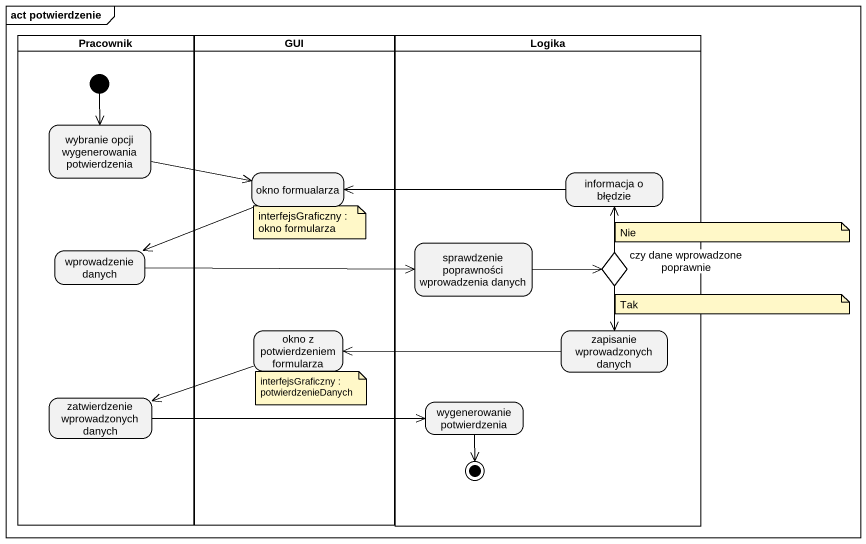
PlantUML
@startuml
mainframe act potwierdzenie
hide empty description
state Pracownik <<partition>> {
  state "wybranie opcji wygenerowania potwierdzenia" as wybranie_opcji
  state "wprowadzenie danych" as wprowadzenie_danych
  state "zatwierdzenie wprowadzonych danych" as zatwierdzenie_wprowadzonych
  [*] --> wybranie_opcji
}
state GUI <<partition>> {
  state "okno formualarza" as okno_formualarza
  state "okno z potwierdzeniem formularza" as okno_z_potwierdzeniem
}
state Logika <<partition>> {
  state "informacja o błędzie" as informacja_o_błędzie
  state "sprawdzenie poprawności wprowadzenia danych" as sprawdzenie_poprawności
  state "czy dane wprowadzone poprawnie" as czy_dane_wprowadzone <<choice>>
  state "zapisanie wprowadzonych danych" as zapisanie_wprowadzonych
  state "wygenerowanie potwierdzenia" as wygenerowanie_potwierdzenia
  wygenerowanie_potwierdzenia --> [*]
}
wybranie_opcji -right-> okno_formualarza
okno_formualarza -left-> wprowadzenie_danych
informacja_o_błędzie -left-> okno_formualarza
wprowadzenie_danych -right-> sprawdzenie_poprawności
sprawdzenie_poprawności -right-> czy_dane_wprowadzone
czy_dane_wprowadzone -up-> informacja_o_błędzie
czy_dane_wprowadzone --> zapisanie_wprowadzonych
okno_z_potwierdzeniem -left-> zatwierdzenie_wprowadzonych
zapisanie_wprowadzonych -left-> okno_z_potwierdzeniem
zatwierdzenie_wprowadzonych -right-> wygenerowanie_potwierdzenia
note as N1
  interfejsGraficzny : okno formularza
end note
note as N2
  Nie
end note
note as N3
  Tak
end note
note as N4
  interfejsGraficzny : potwierdzenieDanych
end note
@enduml
